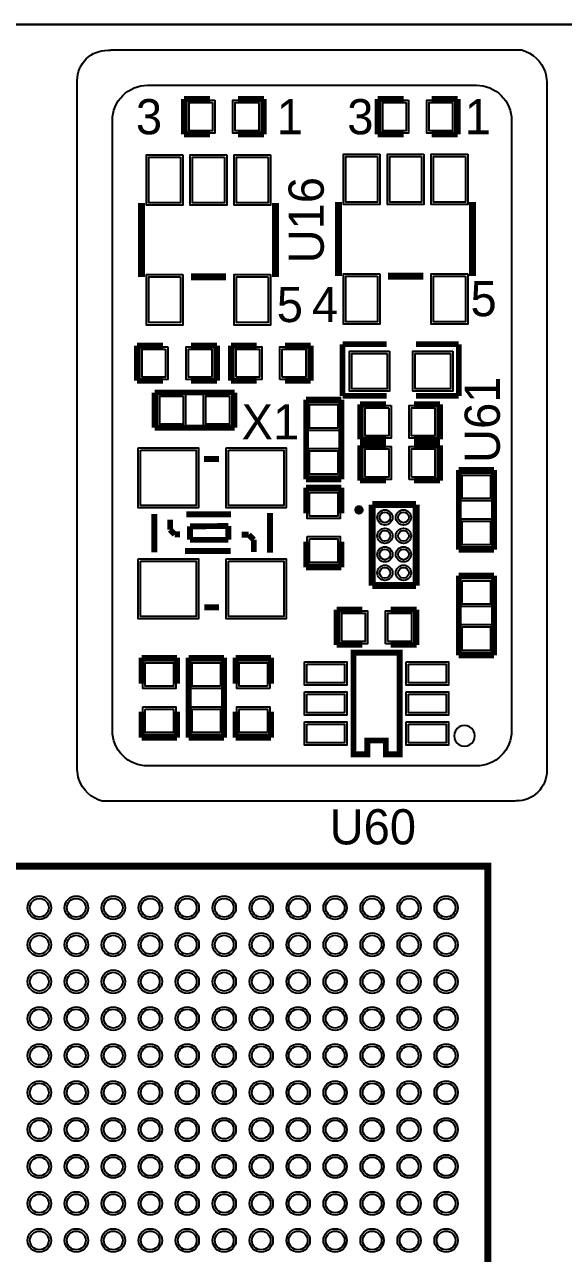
# Model space of a CAD drawing. Extents: x -2.2 to 93.5, y 0 to 50.
# Drawn here: x 35.82 to 47.48, y 23.41 to 50 of the extents above; entities that cross this region are included whole.
import ezdxf

# ---------------------------------------------------------------- set-up
doc = ezdxf.new("R2010")
doc.units = 0
for name, color, linetype in [('BG_OUTLINE', 5, 'CONTINUOUS'), ('BG_SOLDERMASK_TOP', 110, 'CONTINUOUS'), ('PG_SILKSCREEN_TOP', 7, 'CONTINUOUS'), ('PIN_SOLDERMASK_TOP', 12, 'CONTINUOUS'), ('PIN_TOP', 12, 'CONTINUOUS'), ('RD_SILKSCREEN_TOP', 7, 'CONTINUOUS')]:
    doc.layers.add(name, color=color, linetype=linetype)

msp = doc.modelspace()

# ---------------------------------------------------------------- linework, layer by layer
at = {"layer": 'BG_OUTLINE'}
msp.add_lwpolyline([(0, 47.4472), (0, 47.999396, -0.414214), (1.999996, 49.999392), (77.999844, 49.999392, -0.414214), (79.99984, 47.999396), (79.99984, 1.999996, -0.414214), (77.999844, 0), (1.999996, 0, -0.414214), (0, 1.999996)], format="xyb", dxfattribs=at)
msp.add_lwpolyline([(0, 47.4472), (2.538222, 47.4472), (2.538222, 46.9646), (2.538222, 46.9392), (2.843022, 46.9392), (2.843022, 44.5008), (2.538222, 44.5008), (2.538222, 43.9928), (2.512822, 43.9928), (0, 43.9928), (0, 1.999996, 0.414214), (1.999996, 0), (77.999844, 0, 0.414214), (79.99984, 1.999996), (79.99984, 47.999396, 0.414214), (77.999844, 49.999392), (1.999996, 49.999392, 0.414214), (0, 47.999396)], format="xyb", close=True, dxfattribs=at)
at = {"layer": 'BG_SOLDERMASK_TOP'}
for points in [[(46.45025, 33.199578, -0.031219), (46.355, 33.193736), (37.496496, 33.193736, -0.248271), (36.995608, 33.669478, -0.071245), (36.957508, 33.879536, -0.008601), (36.957, 33.904936), (36.957, 48.789336, -0.419629), (37.62375, 49.443894, -0.031219), (37.719, 49.449736), (46.577504, 49.449736, -0.248271), (47.078392, 48.973994, -0.071245), (47.116492, 48.763936, -0.008601), (47.117, 48.738536), (47.117, 33.854136, -0.419629)], [(45.593, 33.955736), (38.481, 33.955736, -0.414214), (37.719, 34.717736), (37.719, 47.925736, -0.414214), (38.481, 48.687736), (45.593, 48.687736, -0.414214), (46.355, 47.925736), (46.355, 34.717736, -0.414214)]]:
    msp.add_lwpolyline(points, format="xyb", close=True, dxfattribs=at)
at = {"layer": 'PG_SILKSCREEN_TOP'}
for points, const_width in [([(39.8272, 48.387), (39.2684, 48.387)], 0.127), ([(39.2684, 48.387), (39.2684, 47.625)], 0.127), ([(40.9956, 48.387), (40.4368, 48.387)], 0.127), ([(40.9956, 47.625), (40.9956, 48.387)], 0.127), ([(44.0182, 48.387), (43.4594, 48.387)], 0.127), ([(43.4594, 48.387), (43.4594, 47.625)], 0.127), ([(45.1866, 48.387), (44.6278, 48.387)], 0.127), ([(45.1866, 47.625), (45.1866, 48.387)], 0.127), ([(39.2684, 47.625), (39.8272, 47.625)], 0.127), ([(40.4368, 47.625), (40.9956, 47.625)], 0.127), ([(43.4594, 47.625), (44.0182, 47.625)], 0.127), ([(44.6278, 47.625), (45.1866, 47.625)], 0.127), ([(38.34765, 44.5389), (38.34765, 46.1391)], 0.1524), ([(41.247822, 46.1391), (41.247822, 44.5389)], 0.1524), ([(42.61104, 44.556934), (42.61104, 46.157134)], 0.1524), ([(45.511212, 46.157134), (45.511212, 44.556934)], 0.1524), ([(40.178736, 44.5389), (39.416736, 44.5389)], 0.1524), ([(44.442126, 44.556934), (43.680126, 44.556934)], 0.1524), ([(38.8112, 43.053), (38.2524, 43.053)], 0.127), ([(38.2524, 43.053), (38.2524, 42.291)], 0.127), ([(39.9796, 43.053), (39.4208, 43.053)], 0.127), ([(39.9796, 42.291), (39.9796, 43.053)], 0.127), ([(40.8432, 43.053), (40.2844, 43.053)], 0.127), ([(40.2844, 43.053), (40.2844, 42.291)], 0.127), ([(42.0116, 43.053), (41.4528, 43.053)], 0.127), ([(42.0116, 42.291), (42.0116, 43.053)], 0.127), ([(42.6974, 43.082464), (43.6499, 43.082464)], 0.127), ([(42.6974, 41.964864), (42.6974, 43.082464)], 0.127), ([(45.212, 43.082464), (44.2849, 43.082464)], 0.127), ([(45.212, 41.964864), (45.212, 43.082464)], 0.127), ([(38.2524, 42.291), (38.8112, 42.291)], 0.127), ([(39.4208, 42.291), (39.9796, 42.291)], 0.127), ([(40.2844, 42.291), (40.8432, 42.291)], 0.127), ([(41.4528, 42.291), (42.0116, 42.291)], 0.127), ([(40.3606, 42.037), (38.6334, 42.037)], 0.127), ([(38.6334, 42.037), (38.6334, 41.275)], 0.127), ([(40.3606, 41.275), (40.3606, 42.037)], 0.127), ([(43.6499, 41.964864), (42.6974, 41.964864)], 0.127), ([(44.2849, 41.964864), (45.212, 41.964864)], 0.127), ([(42.672, 41.8846), (41.91, 41.8846)], 0.127), ([(41.91, 41.8846), (41.91, 40.1574)], 0.127), ([(42.672, 40.1574), (42.672, 41.8846)], 0.127), ([(43.6372, 41.783), (43.0784, 41.783)], 0.127), ([(43.0784, 41.783), (43.0784, 41.021)], 0.127), ([(44.8056, 41.783), (44.2468, 41.783)], 0.127), ([(44.8056, 41.021), (44.8056, 41.783)], 0.127), ([(38.6334, 41.275), (40.3606, 41.275)], 0.127), ([(43.0784, 41.021), (43.6372, 41.021)], 0.127), ([(43.6372, 40.894), (43.0784, 40.894)], 0.127), ([(43.0784, 40.894), (43.0784, 40.132)], 0.127), ([(44.2468, 41.021), (44.8056, 41.021)], 0.127), ([(44.8056, 40.894), (44.2468, 40.894)], 0.127), ([(44.8056, 40.132), (44.8056, 40.894)], 0.127), ([(39.697914, 40.599106), (40.028114, 40.599106)], 0.127), ([(45.974, 40.3606), (45.212, 40.3606)], 0.127), ([(45.212, 40.3606), (45.212, 38.6334)], 0.127), ([(45.974, 38.6334), (45.974, 40.3606)], 0.127), ([(41.91, 40.1574), (42.672, 40.1574)], 0.127), ([(43.0784, 40.132), (43.6372, 40.132)], 0.127), ([(44.2468, 40.132), (44.8056, 40.132)], 0.127), ([(41.91, 39.9796), (41.91, 39.4208)], 0.127), ([(42.672, 39.9796), (41.91, 39.9796)], 0.127), ([(42.672, 39.4208), (42.672, 39.9796)], 0.127), ([(43.34002, 39.6113), (44.28998, 39.6113)], 0.1524), ([(43.34002, 39.6113), (43.34002, 37.8587)], 0.1524), ([(44.28998, 39.6113), (44.28998, 37.8587)], 0.1524), ([(38.628066, 39.409116), (38.628066, 38.579044)], 0.127), ([(39.31793, 39.398956), (40.287956, 39.398956)], 0.127), ([(41.127934, 39.428928), (41.127934, 38.568884)], 0.127), ([(38.967918, 39.288974), (38.967918, 39.06901)], 0.127), ([(38.967918, 39.06901), (39.067994, 38.968934)], 0.127), ([(40.228012, 39.14902), (39.39794, 39.139114)], 0.127), ([(39.39794, 39.139114), (39.39794, 38.849046)], 0.127), ([(40.228012, 38.849046), (40.228012, 39.14902)], 0.127), ([(39.067994, 38.968934), (39.177976, 38.968934)], 0.127), ([(39.39794, 38.849046), (40.228012, 38.849046)], 0.127), ([(40.51808, 38.959028), (40.66794, 38.959028)], 0.127), ([(40.66794, 38.959028), (40.777922, 38.849046)], 0.127), ([(40.777922, 38.849046), (40.777922, 38.58895)], 0.127), ([(41.91, 38.8112), (41.91, 38.2524)], 0.127), ([(42.672, 38.2524), (42.672, 38.8112)], 0.127), ([(39.287958, 38.609016), (40.27805, 38.609016)], 0.127), ([(45.212, 38.6334), (45.974, 38.6334)], 0.127), ([(41.91, 38.2524), (42.672, 38.2524)], 0.127), ([(45.974, 38.0746), (45.212, 38.0746)], 0.127), ([(45.212, 38.0746), (45.212, 36.3474)], 0.127), ([(45.974, 36.3474), (45.974, 38.0746)], 0.127), ([(43.34002, 37.8587), (44.28998, 37.8587)], 0.1524), ([(39.708074, 37.389054), (40.028114, 37.389054)], 0.127), ([(43.1292, 37.338), (42.5704, 37.338)], 0.127), ([(42.5704, 37.338), (42.5704, 36.576)], 0.127), ([(44.2976, 37.338), (43.7388, 37.338)], 0.127), ([(44.2976, 36.576), (44.2976, 37.338)], 0.127), ([(42.5704, 36.576), (43.1292, 36.576)], 0.127), ([(43.933872, 36.205922), (43.933872, 36.406074), (42.934128, 36.406074), (42.934128, 34.205926), (43.234102, 34.205926), (43.234102, 34.5059), (43.633898, 34.5059), (43.633898, 34.205926), (43.933872, 34.205926), (43.933872, 36.205922)], 0.127), ([(43.7388, 36.576), (44.2976, 36.576)], 0.127), ([(38.354, 36.2966), (38.354, 35.7378)], 0.127), ([(39.116, 36.2966), (38.354, 36.2966)], 0.127), ([(39.116, 35.7378), (39.116, 36.2966)], 0.127), ([(40.132, 36.2966), (39.37, 36.2966)], 0.127), ([(39.37, 36.2966), (39.37, 34.5694)], 0.127), ([(40.132, 34.5694), (40.132, 36.2966)], 0.127), ([(40.386, 36.2966), (40.386, 35.7378)], 0.127), ([(41.148, 36.2966), (40.386, 36.2966)], 0.127), ([(41.148, 35.7378), (41.148, 36.2966)], 0.127), ([(45.212, 36.3474), (45.974, 36.3474)], 0.127), ([(38.354, 35.1282), (38.354, 34.5694)], 0.127), ([(39.116, 34.5694), (39.116, 35.1282)], 0.127), ([(40.386, 35.1282), (40.386, 34.5694)], 0.127), ([(41.148, 34.5694), (41.148, 35.1282)], 0.127), ([(38.354, 34.5694), (39.116, 34.5694)], 0.127), ([(39.37, 34.5694), (40.132, 34.5694)], 0.127), ([(40.386, 34.5694), (41.148, 34.5694)], 0.127), ([(45.83811, 14.787626), (45.83811, 31.787846), (28.83789, 31.787846), (28.83789, 15.387828), (29.438092, 14.787626), (45.83811, 14.787626)], 0.150114)]:
    msp.add_lwpolyline(points, dxfattribs=dict(at, const_width=const_width))
at = {"layer": 'PG_SILKSCREEN_TOP', "const_width": 0.09906}
msp.add_lwpolyline([(43.1038, 39.497, 1), (43.0022, 39.497, 1), (43.1038, 39.497)], format="xyb", dxfattribs=at)
at = {"layer": 'PG_SILKSCREEN_TOP'}
msp.add_lwpolyline([(45.557948, 34.605976, 1), (45.110052, 34.606024, 1)], format="xyb", close=True, dxfattribs=at)
at = {"layer": 'PIN_SOLDERMASK_TOP'}
for points in [[(39.936674, 48.3616), (39.936674, 47.6504), (39.327074, 47.6504), (39.327074, 48.3616)], [(40.936926, 48.3616), (40.936926, 47.6504), (40.327326, 47.6504), (40.327326, 48.3616)], [(44.127674, 48.3616), (44.127674, 47.6504), (43.518074, 47.6504), (43.518074, 48.3616)], [(45.127926, 48.3616), (45.127926, 47.6504), (44.518326, 47.6504), (44.518326, 48.3616)], [(39.241476, 47.179992), (39.241476, 46.087792), (38.454076, 46.087792), (38.454076, 47.179992)], [(40.191436, 47.179992), (40.191436, 46.087792), (39.404036, 46.087792), (39.404036, 47.179992)], [(41.141396, 47.179992), (41.141396, 46.087792), (40.353996, 46.087792), (40.353996, 47.179992)], [(43.504866, 47.198026), (43.504866, 46.105826), (42.717466, 46.105826), (42.717466, 47.198026)], [(44.454826, 47.198026), (44.454826, 46.105826), (43.667426, 46.105826), (43.667426, 47.198026)], [(45.404786, 47.198026), (45.404786, 46.105826), (44.617386, 46.105826), (44.617386, 47.198026)], [(39.241476, 44.590208), (39.241476, 43.498008), (38.454076, 43.498008), (38.454076, 44.590208)], [(41.141396, 44.590208), (41.141396, 43.498008), (40.353996, 43.498008), (40.353996, 44.590208)], [(43.504866, 44.608242), (43.504866, 43.516042), (42.717466, 43.516042), (42.717466, 44.608242)], [(45.404786, 44.608242), (45.404786, 43.516042), (44.617386, 43.516042), (44.617386, 44.608242)], [(38.920674, 43.0276), (38.920674, 42.3164), (38.311074, 42.3164), (38.311074, 43.0276)], [(39.920926, 43.0276), (39.920926, 42.3164), (39.311326, 42.3164), (39.311326, 43.0276)], [(40.343074, 42.3164), (40.343074, 43.0276), (40.952674, 43.0276), (40.952674, 42.3164)], [(41.343326, 42.3164), (41.343326, 43.0276), (41.952926, 43.0276), (41.952926, 42.3164)], [(43.7134, 42.930064), (43.7134, 42.066464), (42.8498, 42.066464), (42.8498, 42.930064)], [(45.085, 42.930064), (45.085, 42.066464), (44.2214, 42.066464), (44.2214, 42.930064)], [(39.301674, 42.0116), (39.301674, 41.3004), (38.692074, 41.3004), (38.692074, 42.0116)], [(40.301926, 42.0116), (40.301926, 41.3004), (39.692326, 41.3004), (39.692326, 42.0116)], [(42.6466, 41.216326), (41.9354, 41.216326), (41.9354, 41.825926), (42.6466, 41.825926)], [(43.746674, 41.7576), (43.746674, 41.0464), (43.137074, 41.0464), (43.137074, 41.7576)], [(44.746926, 41.7576), (44.746926, 41.0464), (44.137326, 41.0464), (44.137326, 41.7576)], [(38.277292, 40.839644), (39.578788, 40.839644), (39.578788, 39.538148), (38.277292, 39.538148)], [(40.177212, 40.839644), (41.478708, 40.839644), (41.478708, 39.538148), (40.177212, 39.538148)], [(42.6466, 40.216074), (41.9354, 40.216074), (41.9354, 40.825674), (42.6466, 40.825674)], [(43.137074, 40.1574), (43.137074, 40.8686), (43.746674, 40.8686), (43.746674, 40.1574)], [(44.137326, 40.1574), (44.137326, 40.8686), (44.746926, 40.8686), (44.746926, 40.1574)], [(45.9486, 39.692326), (45.2374, 39.692326), (45.2374, 40.301926), (45.9486, 40.301926)], [(41.9354, 39.920926), (42.6466, 39.920926), (42.6466, 39.311326), (41.9354, 39.311326)], [(45.9486, 38.692074), (45.2374, 38.692074), (45.2374, 39.301674), (45.9486, 39.301674)], [(41.9354, 38.920674), (42.6466, 38.920674), (42.6466, 38.311074), (41.9354, 38.311074)], [(38.277292, 38.439852), (39.578788, 38.439852), (39.578788, 37.138356), (38.277292, 37.138356)], [(40.177212, 38.439852), (41.478708, 38.439852), (41.478708, 37.138356), (40.177212, 37.138356)], [(45.2374, 38.015926), (45.9486, 38.015926), (45.9486, 37.406326), (45.2374, 37.406326)], [(42.629074, 36.6014), (42.629074, 37.3126), (43.238674, 37.3126), (43.238674, 36.6014)], [(43.629326, 36.6014), (43.629326, 37.3126), (44.238926, 37.3126), (44.238926, 36.6014)], [(45.2374, 37.015674), (45.9486, 37.015674), (45.9486, 36.406074), (45.2374, 36.406074)], [(38.3794, 36.237926), (39.0906, 36.237926), (39.0906, 35.628326), (38.3794, 35.628326)], [(40.1066, 35.628326), (39.3954, 35.628326), (39.3954, 36.237926), (40.1066, 36.237926)], [(41.1226, 35.628326), (40.4114, 35.628326), (40.4114, 36.237926), (41.1226, 36.237926)], [(41.876726, 36.209986), (42.791126, 36.209986), (42.791126, 35.701986), (41.876726, 35.701986)], [(44.076874, 36.209986), (44.991274, 36.209986), (44.991274, 35.701986), (44.076874, 35.701986)], [(41.876726, 35.56), (42.791126, 35.56), (42.791126, 35.052), (41.876726, 35.052)], [(44.076874, 35.56), (44.991274, 35.56), (44.991274, 35.052), (44.076874, 35.052)], [(38.3794, 35.237674), (39.0906, 35.237674), (39.0906, 34.628074), (38.3794, 34.628074)], [(40.1066, 34.628074), (39.3954, 34.628074), (39.3954, 35.237674), (40.1066, 35.237674)], [(41.1226, 34.628074), (40.4114, 34.628074), (40.4114, 35.237674), (41.1226, 35.237674)], [(41.876726, 34.910014), (42.791126, 34.910014), (42.791126, 34.402014), (41.876726, 34.402014)], [(44.076874, 34.910014), (44.991274, 34.910014), (44.991274, 34.402014), (44.076874, 34.402014)]]:
    msp.add_lwpolyline(points, close=True, dxfattribs=at)
for centre, radius in [((43.61434, 39.33444), 0.164973), ((44.01566, 39.33444), 0.164973), ((43.61434, 38.93566), 0.164973), ((44.01566, 38.93566), 0.164973), ((43.61434, 38.53434), 0.164973), ((44.01566, 38.53434), 0.164973), ((43.61434, 38.13556), 0.164973), ((44.01566, 38.13556), 0.164973), ((36.138104, 30.88767), 0.254), ((36.93795, 30.88767), 0.254), ((37.73805, 30.88767), 0.254), ((38.537896, 30.88767), 0.254), ((39.337996, 30.88767), 0.254), ((40.138096, 30.88767), 0.254), ((40.937942, 30.88767), 0.254), ((41.738042, 30.88767), 0.254), ((42.537888, 30.88767), 0.254), ((43.337988, 30.88767), 0.254), ((44.138088, 30.88767), 0.254), ((44.937934, 30.88767), 0.254), ((36.138104, 30.087824), 0.254), ((36.93795, 30.087824), 0.254), ((37.73805, 30.087824), 0.254), ((38.537896, 30.087824), 0.254), ((39.337996, 30.087824), 0.254), ((40.138096, 30.087824), 0.254), ((40.937942, 30.087824), 0.254), ((41.738042, 30.087824), 0.254), ((42.537888, 30.087824), 0.254), ((43.337988, 30.087824), 0.254), ((44.138088, 30.087824), 0.254), ((44.937934, 30.087824), 0.254), ((36.138104, 29.287724), 0.254), ((36.93795, 29.287724), 0.254), ((37.73805, 29.287724), 0.254), ((38.537896, 29.287724), 0.254), ((39.337996, 29.287724), 0.254), ((40.138096, 29.287724), 0.254), ((40.937942, 29.287724), 0.254), ((41.738042, 29.287724), 0.254), ((42.537888, 29.287724), 0.254), ((43.337988, 29.287724), 0.254), ((44.138088, 29.287724), 0.254), ((44.937934, 29.287724), 0.254), ((36.138104, 28.487624), 0.254), ((36.93795, 28.487624), 0.254), ((37.73805, 28.487624), 0.254), ((38.537896, 28.487624), 0.254), ((39.337996, 28.487624), 0.254), ((40.138096, 28.487624), 0.254), ((40.937942, 28.487624), 0.254), ((41.738042, 28.487624), 0.254), ((42.537888, 28.487624), 0.254), ((43.337988, 28.487624), 0.254), ((44.138088, 28.487624), 0.254), ((44.937934, 28.487624), 0.254), ((36.138104, 27.687778), 0.254), ((36.93795, 27.687778), 0.254), ((37.73805, 27.687778), 0.254), ((38.537896, 27.687778), 0.254), ((39.337996, 27.687778), 0.254), ((40.138096, 27.687778), 0.254), ((40.937942, 27.687778), 0.254), ((41.738042, 27.687778), 0.254), ((42.537888, 27.687778), 0.254), ((43.337988, 27.687778), 0.254), ((44.138088, 27.687778), 0.254), ((44.937934, 27.687778), 0.254), ((36.138104, 26.887678), 0.254), ((36.93795, 26.887678), 0.254), ((37.73805, 26.887678), 0.254), ((38.537896, 26.887678), 0.254), ((39.337996, 26.887678), 0.254), ((40.138096, 26.887678), 0.254), ((40.937942, 26.887678), 0.254), ((41.738042, 26.887678), 0.254), ((42.537888, 26.887678), 0.254), ((43.337988, 26.887678), 0.254), ((44.138088, 26.887678), 0.254), ((44.937934, 26.887678), 0.254), ((36.138104, 26.087832), 0.254), ((36.93795, 26.087832), 0.254), ((37.73805, 26.087832), 0.254), ((38.537896, 26.087832), 0.254), ((39.337996, 26.087832), 0.254), ((40.138096, 26.087832), 0.254), ((40.937942, 26.087832), 0.254), ((41.738042, 26.087832), 0.254), ((42.537888, 26.087832), 0.254), ((43.337988, 26.087832), 0.254), ((44.138088, 26.087832), 0.254), ((44.937934, 26.087832), 0.254), ((36.138104, 25.287732), 0.254), ((36.93795, 25.287732), 0.254), ((37.73805, 25.287732), 0.254), ((38.537896, 25.287732), 0.254), ((39.337996, 25.287732), 0.254), ((40.138096, 25.287732), 0.254), ((40.937942, 25.287732), 0.254), ((41.738042, 25.287732), 0.254), ((42.537888, 25.287732), 0.254), ((43.337988, 25.287732), 0.254), ((44.138088, 25.287732), 0.254), ((44.937934, 25.287732), 0.254), ((36.138104, 24.487632), 0.254), ((36.93795, 24.487632), 0.254), ((37.73805, 24.487632), 0.254), ((38.537896, 24.487632), 0.254), ((39.337996, 24.487632), 0.254), ((40.138096, 24.487632), 0.254), ((40.937942, 24.487632), 0.254), ((41.738042, 24.487632), 0.254), ((42.537888, 24.487632), 0.254), ((43.337988, 24.487632), 0.254), ((44.138088, 24.487632), 0.254), ((44.937934, 24.487632), 0.254), ((36.138104, 23.687786), 0.254), ((36.93795, 23.687786), 0.254), ((37.73805, 23.687786), 0.254), ((38.537896, 23.687786), 0.254), ((39.337996, 23.687786), 0.254), ((40.138096, 23.687786), 0.254), ((40.937942, 23.687786), 0.254), ((41.738042, 23.687786), 0.254), ((42.537888, 23.687786), 0.254), ((43.337988, 23.687786), 0.254), ((44.138088, 23.687786), 0.254), ((44.937934, 23.687786), 0.254)]:
    msp.add_circle(centre, radius, dxfattribs=at)
at = {"layer": 'PIN_TOP'}
for points in [[(39.885874, 48.3108), (39.885874, 47.7012), (39.377874, 47.7012), (39.377874, 48.3108)], [(40.886126, 48.3108), (40.886126, 47.7012), (40.378126, 47.7012), (40.378126, 48.3108)], [(44.076874, 48.3108), (44.076874, 47.7012), (43.568874, 47.7012), (43.568874, 48.3108)], [(45.077126, 48.3108), (45.077126, 47.7012), (44.569126, 47.7012), (44.569126, 48.3108)], [(39.190676, 47.129192), (39.190676, 46.138592), (38.504876, 46.138592), (38.504876, 47.129192)], [(40.140636, 47.129192), (40.140636, 46.138592), (39.454836, 46.138592), (39.454836, 47.129192)], [(41.090596, 47.129192), (41.090596, 46.138592), (40.404796, 46.138592), (40.404796, 47.129192)], [(43.454066, 47.147226), (43.454066, 46.156626), (42.768266, 46.156626), (42.768266, 47.147226)], [(44.404026, 47.147226), (44.404026, 46.156626), (43.718226, 46.156626), (43.718226, 47.147226)], [(45.353986, 47.147226), (45.353986, 46.156626), (44.668186, 46.156626), (44.668186, 47.147226)], [(39.190676, 44.539408), (39.190676, 43.548808), (38.504876, 43.548808), (38.504876, 44.539408)], [(41.090596, 44.539408), (41.090596, 43.548808), (40.404796, 43.548808), (40.404796, 44.539408)], [(43.454066, 44.557442), (43.454066, 43.566842), (42.768266, 43.566842), (42.768266, 44.557442)], [(45.353986, 44.557442), (45.353986, 43.566842), (44.668186, 43.566842), (44.668186, 44.557442)], [(38.869874, 42.9768), (38.869874, 42.3672), (38.361874, 42.3672), (38.361874, 42.9768)], [(39.870126, 42.9768), (39.870126, 42.3672), (39.362126, 42.3672), (39.362126, 42.9768)], [(40.393874, 42.3672), (40.393874, 42.9768), (40.901874, 42.9768), (40.901874, 42.3672)], [(41.394126, 42.3672), (41.394126, 42.9768), (41.902126, 42.9768), (41.902126, 42.3672)], [(43.6626, 42.879264), (43.6626, 42.117264), (42.9006, 42.117264), (42.9006, 42.879264)], [(45.0342, 42.879264), (45.0342, 42.117264), (44.2722, 42.117264), (44.2722, 42.879264)], [(39.250874, 41.9608), (39.250874, 41.3512), (38.742874, 41.3512), (38.742874, 41.9608)], [(40.251126, 41.9608), (40.251126, 41.3512), (39.743126, 41.3512), (39.743126, 41.9608)], [(42.5958, 41.267126), (41.9862, 41.267126), (41.9862, 41.775126), (42.5958, 41.775126)], [(43.695874, 41.7068), (43.695874, 41.0972), (43.187874, 41.0972), (43.187874, 41.7068)], [(44.696126, 41.7068), (44.696126, 41.0972), (44.188126, 41.0972), (44.188126, 41.7068)], [(38.328092, 40.788844), (39.527988, 40.788844), (39.527988, 39.588948), (38.328092, 39.588948)], [(40.228012, 40.788844), (41.427908, 40.788844), (41.427908, 39.588948), (40.228012, 39.588948)], [(42.5958, 40.266874), (41.9862, 40.266874), (41.9862, 40.774874), (42.5958, 40.774874)], [(43.187874, 40.2082), (43.187874, 40.8178), (43.695874, 40.8178), (43.695874, 40.2082)], [(44.188126, 40.2082), (44.188126, 40.8178), (44.696126, 40.8178), (44.696126, 40.2082)], [(45.8978, 39.743126), (45.2882, 39.743126), (45.2882, 40.251126), (45.8978, 40.251126)], [(41.9862, 39.870126), (42.5958, 39.870126), (42.5958, 39.362126), (41.9862, 39.362126)], [(45.8978, 38.742874), (45.2882, 38.742874), (45.2882, 39.250874), (45.8978, 39.250874)], [(41.9862, 38.869874), (42.5958, 38.869874), (42.5958, 38.361874), (41.9862, 38.361874)], [(38.328092, 38.389052), (39.527988, 38.389052), (39.527988, 37.189156), (38.328092, 37.189156)], [(40.228012, 38.389052), (41.427908, 38.389052), (41.427908, 37.189156), (40.228012, 37.189156)], [(45.2882, 37.965126), (45.8978, 37.965126), (45.8978, 37.457126), (45.2882, 37.457126)], [(42.679874, 36.6522), (42.679874, 37.2618), (43.187874, 37.2618), (43.187874, 36.6522)], [(43.680126, 36.6522), (43.680126, 37.2618), (44.188126, 37.2618), (44.188126, 36.6522)], [(45.2882, 36.964874), (45.8978, 36.964874), (45.8978, 36.456874), (45.2882, 36.456874)], [(38.4302, 36.187126), (39.0398, 36.187126), (39.0398, 35.679126), (38.4302, 35.679126)], [(40.0558, 35.679126), (39.4462, 35.679126), (39.4462, 36.187126), (40.0558, 36.187126)], [(41.0718, 35.679126), (40.4622, 35.679126), (40.4622, 36.187126), (41.0718, 36.187126)], [(41.927526, 36.159186), (42.740326, 36.159186), (42.740326, 35.752786), (41.927526, 35.752786)], [(44.127674, 36.159186), (44.940474, 36.159186), (44.940474, 35.752786), (44.127674, 35.752786)], [(41.927526, 35.5092), (42.740326, 35.5092), (42.740326, 35.1028), (41.927526, 35.1028)], [(44.127674, 35.5092), (44.940474, 35.5092), (44.940474, 35.1028), (44.127674, 35.1028)], [(38.4302, 35.186874), (39.0398, 35.186874), (39.0398, 34.678874), (38.4302, 34.678874)], [(40.0558, 34.678874), (39.4462, 34.678874), (39.4462, 35.186874), (40.0558, 35.186874)], [(41.0718, 34.678874), (40.4622, 34.678874), (40.4622, 35.186874), (41.0718, 35.186874)], [(41.927526, 34.859214), (42.740326, 34.859214), (42.740326, 34.452814), (41.927526, 34.452814)], [(44.127674, 34.859214), (44.940474, 34.859214), (44.940474, 34.452814), (44.127674, 34.452814)]]:
    msp.add_lwpolyline(points, close=True, dxfattribs=at)
for centre, radius in [((43.61434, 39.33444), 0.115062), ((44.01566, 39.33444), 0.115062), ((43.61434, 38.93566), 0.115062), ((44.01566, 38.93566), 0.115062), ((43.61434, 38.53434), 0.115062), ((44.01566, 38.53434), 0.115062), ((43.61434, 38.13556), 0.115062), ((44.01566, 38.13556), 0.115062), ((36.138104, 30.88767), 0.2032), ((36.93795, 30.88767), 0.2032), ((37.73805, 30.88767), 0.2032), ((38.537896, 30.88767), 0.2032), ((39.337996, 30.88767), 0.2032), ((40.138096, 30.88767), 0.2032), ((40.937942, 30.88767), 0.2032), ((41.738042, 30.88767), 0.2032), ((42.537888, 30.88767), 0.2032), ((43.337988, 30.88767), 0.2032), ((44.138088, 30.88767), 0.2032), ((44.937934, 30.88767), 0.2032), ((36.138104, 30.087824), 0.2032), ((36.93795, 30.087824), 0.2032), ((37.73805, 30.087824), 0.2032), ((38.537896, 30.087824), 0.2032), ((39.337996, 30.087824), 0.2032), ((40.138096, 30.087824), 0.2032), ((40.937942, 30.087824), 0.2032), ((41.738042, 30.087824), 0.2032), ((42.537888, 30.087824), 0.2032), ((43.337988, 30.087824), 0.2032), ((44.138088, 30.087824), 0.2032), ((44.937934, 30.087824), 0.2032), ((36.138104, 29.287724), 0.2032), ((36.93795, 29.287724), 0.2032), ((37.73805, 29.287724), 0.2032), ((38.537896, 29.287724), 0.2032), ((39.337996, 29.287724), 0.2032), ((40.138096, 29.287724), 0.2032), ((40.937942, 29.287724), 0.2032), ((41.738042, 29.287724), 0.2032), ((42.537888, 29.287724), 0.2032), ((43.337988, 29.287724), 0.2032), ((44.138088, 29.287724), 0.2032), ((44.937934, 29.287724), 0.2032), ((36.138104, 28.487624), 0.2032), ((36.93795, 28.487624), 0.2032), ((37.73805, 28.487624), 0.2032), ((38.537896, 28.487624), 0.2032), ((39.337996, 28.487624), 0.2032), ((40.138096, 28.487624), 0.2032), ((40.937942, 28.487624), 0.2032), ((41.738042, 28.487624), 0.2032), ((42.537888, 28.487624), 0.2032), ((43.337988, 28.487624), 0.2032), ((44.138088, 28.487624), 0.2032), ((44.937934, 28.487624), 0.2032), ((36.138104, 27.687778), 0.2032), ((36.93795, 27.687778), 0.2032), ((37.73805, 27.687778), 0.2032), ((38.537896, 27.687778), 0.2032), ((39.337996, 27.687778), 0.2032), ((40.138096, 27.687778), 0.2032), ((40.937942, 27.687778), 0.2032), ((41.738042, 27.687778), 0.2032), ((42.537888, 27.687778), 0.2032), ((43.337988, 27.687778), 0.2032), ((44.138088, 27.687778), 0.2032), ((44.937934, 27.687778), 0.2032), ((36.138104, 26.887678), 0.2032), ((36.93795, 26.887678), 0.2032), ((37.73805, 26.887678), 0.2032), ((38.537896, 26.887678), 0.2032), ((39.337996, 26.887678), 0.2032), ((40.138096, 26.887678), 0.2032), ((40.937942, 26.887678), 0.2032), ((41.738042, 26.887678), 0.2032), ((42.537888, 26.887678), 0.2032), ((43.337988, 26.887678), 0.2032), ((44.138088, 26.887678), 0.2032), ((44.937934, 26.887678), 0.2032), ((36.138104, 26.087832), 0.2032), ((36.93795, 26.087832), 0.2032), ((37.73805, 26.087832), 0.2032), ((38.537896, 26.087832), 0.2032), ((39.337996, 26.087832), 0.2032), ((40.138096, 26.087832), 0.2032), ((40.937942, 26.087832), 0.2032), ((41.738042, 26.087832), 0.2032), ((42.537888, 26.087832), 0.2032), ((43.337988, 26.087832), 0.2032), ((44.138088, 26.087832), 0.2032), ((44.937934, 26.087832), 0.2032), ((36.138104, 25.287732), 0.2032), ((36.93795, 25.287732), 0.2032), ((37.73805, 25.287732), 0.2032), ((38.537896, 25.287732), 0.2032), ((39.337996, 25.287732), 0.2032), ((40.138096, 25.287732), 0.2032), ((40.937942, 25.287732), 0.2032), ((41.738042, 25.287732), 0.2032), ((42.537888, 25.287732), 0.2032), ((43.337988, 25.287732), 0.2032), ((44.138088, 25.287732), 0.2032), ((44.937934, 25.287732), 0.2032), ((36.138104, 24.487632), 0.2032), ((36.93795, 24.487632), 0.2032), ((37.73805, 24.487632), 0.2032), ((38.537896, 24.487632), 0.2032), ((39.337996, 24.487632), 0.2032), ((40.138096, 24.487632), 0.2032), ((40.937942, 24.487632), 0.2032), ((41.738042, 24.487632), 0.2032), ((42.537888, 24.487632), 0.2032), ((43.337988, 24.487632), 0.2032), ((44.138088, 24.487632), 0.2032), ((44.937934, 24.487632), 0.2032), ((36.138104, 23.687786), 0.2032), ((36.93795, 23.687786), 0.2032), ((37.73805, 23.687786), 0.2032), ((38.537896, 23.687786), 0.2032), ((39.337996, 23.687786), 0.2032), ((40.138096, 23.687786), 0.2032), ((40.937942, 23.687786), 0.2032), ((41.738042, 23.687786), 0.2032), ((42.537888, 23.687786), 0.2032), ((43.337988, 23.687786), 0.2032), ((44.138088, 23.687786), 0.2032), ((44.937934, 23.687786), 0.2032)]:
    msp.add_circle(centre, radius, dxfattribs=at)

# ---------------------------------------------------------------- texts
at = {"layer": 'PG_SILKSCREEN_TOP'}
for s, p in [('3', (38.227, 47.625)), ('1', (41.275, 47.625)), ('3', (42.799, 47.625)), ('1', (45.339, 47.625)), ('5', (45.466, 43.688)), ('5', (41.275, 43.561)), ('4', (42.037, 43.561))]:
    msp.add_text(s, height=0.762, dxfattribs=at).set_placement(p)
at = {"layer": 'RD_SILKSCREEN_TOP'}
for s, p in [('U16', (42.291, 44.831)), ('U61', (46.101, 40.513))]:
    msp.add_text(s, height=0.762, rotation=90, dxfattribs=at).set_placement(p)
for s, p in [('X1', (40.513, 41.021)), ('U60', (42.418, 32.258))]:
    msp.add_text(s, height=0.762, dxfattribs=at).set_placement(p)

doc.saveas('drawing.dxf')
